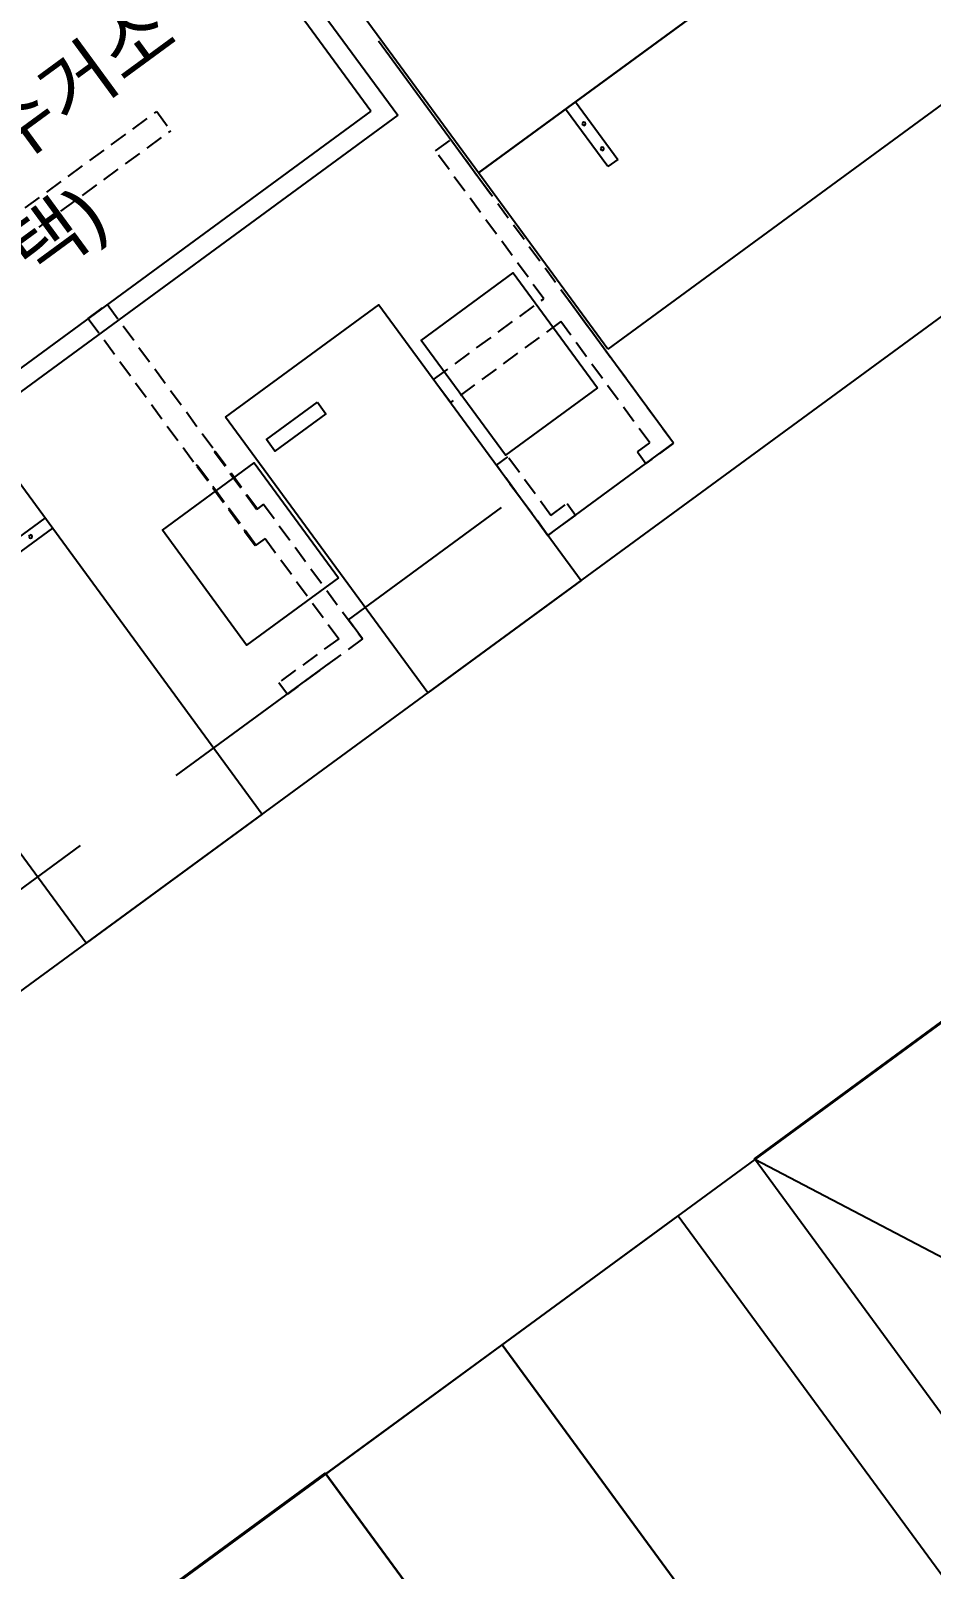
# Model space of a CAD drawing. Header units: millimetres. Extents: x 75184266 to 76346726, y -35850126 to -33679385.
# Drawn here: x 75343497 to 75352975, y -34538958 to -34522754 of the extents above; entities that cross this region are included whole.
import ezdxf
from ezdxf.enums import TextEntityAlignment as Align

# ---------------------------------------------------------------- set-up
doc = ezdxf.new("R2010")
doc.units = ezdxf.units.MM
doc.header["$LTSCALE"] = 50
doc.header["$MEASUREMENT"] = 0
doc.linetypes.add('HIDDEN2', pattern=[0.1875, 0.125, -0.0625])
doc.linetypes.add('XR-지하3층$0$H', pattern=[1.3, 0.8, -0.5])
for name, color, linetype in [('XR-지하3층$0$A-주차', 9, 'CONTINUOUS'), ('XR-지하3층$0$CON', 2, 'CONTINUOUS'), ('XR-지하3층$0$일반주차', 8, 'CONTINUOUS'), ('XR-지하3층$0$확장형주차', 8, 'CONTINUOUS')]:
    doc.layers.add(name, color=color, linetype=linetype)
doc.layers.add('건축', color=8, linetype='CONTINUOUS', plot=False)
doc.styles.add('XR-지하3층$0$맑은고딕', font='')
doc.styles.get('XR-지하3층$0$맑은고딕').set_extended_font_data('Malgun Gothic')

# ---------------------------------------------------------------- blocks, each defined once
blk = doc.blocks.new('XR-지하3층$0$일반형 주차')
at = {"layer": 'XR-지하3층$0$일반주차'}
for p, q in [((750, 3865), (0, 3865)), ((0, 3735), (750, 3735)), ((750, 3735), (750, 3865))]:
    blk.add_line(p, q, dxfattribs=at)
blk.add_lwpolyline([(2300, 5000), (0, 5000), (0, 0), (2300, 0)], close=True, dxfattribs=at)
for centre in [(238, 3800), (563, 3800)]:
    blk.add_circle(centre, 17.5, dxfattribs=at)
blk = doc.blocks.new('XR-지하3층$0$확장형 주차')
at = {"layer": 'XR-지하3층$0$확장형주차', "color": 7}
for p, q in [((0, 3965), (800, 3965)), ((800, 3835), (800, 3965)), ((0, 3835), (800, 3835))]:
    blk.add_line(p, q, dxfattribs=at)
blk.add_lwpolyline([(2500, 5100), (0, 0)], dxfattribs=at)
blk.add_lwpolyline([(2500, 5091), (0, 5091), (0, -9), (2500, -9)], close=True, dxfattribs=at)
for centre in [(238, 3900), (613, 3900)]:
    blk.add_circle(centre, 17.5, dxfattribs=at)
blk = doc.blocks.new('XR-지하3층$0$A$C73B52ADF')
at = {"layer": 'XR-지하3층$0$A-주차', "elevation": 0}
for points in [[(-2038, 2466), (-38, 2466), (-38, -1134), (-2038, -1134)], [(-1166, 2021), (-1166, 1871), (-1832, 1871), (-1832, 2021)]]:
    blk.add_lwpolyline(points, close=True, dxfattribs=at)
blk = doc.blocks.new('XR-지하3층$0$기둥 0620')
at = {"layer": 'XR-지하3층$0$CON', "ltscale": 0.5}
blk.add_lwpolyline([(-600, 0), (600, 0), (600, 1500), (-600, 1500)], close=True, dxfattribs=at)

msp = doc.modelspace()

# ---------------------------------------------------------------- linework, layer by layer
at = {"layer": '건축', "ltscale": 0.5}
for p, q in [((75344607.2, -34519893.3, 0), (75347359.3, -34523644.6, 0)), ((75347078.1, -34523602.9, 0), (75344563.7, -34520173.2, 0)), ((75347078.1, -34523602.9, 0), (75340627.7, -34528335.1, 0)), ((75347359.3, -34523644.6), (75340746, -34528496.4, 0))]:
    msp.add_line(p, q, dxfattribs=at)
at = {"layer": '건축', "linetype": 'HIDDEN2', "ltscale": 30}
for p, q in [((75342984, -34524953.8, 0), (75344822.3, -34523605.1, 0)), ((75342906.1, -34525321, 0), (75344970.2, -34523806.7, 0)), ((75347756.1, -34524020.1, 0), (75347917.4, -34523901.8, 0)), ((75344302.9, -34525635.8, 0), (75345438.6, -34527183.8, 0)), ((75344101.3, -34525783.6, 0), (75345237, -34527331.7, 0)), ((75349883.8, -34527190.7, 0), (75350012.8, -34527096.1, 0)), ((75348399.2, -34527331.1, 0), (75348520.1, -34527242.4, 0)), ((75349883.8, -34527190.7, 0), (75349972.5, -34527311.7, 0)), ((75348541.2, -34527524.6, 0), (75348629.9, -34527645.5, 0)), ((75345946.7, -34527741.2, 0), (75346987.8, -34529160.3, 0)), ((75348972.7, -34527859.2, 0), (75349142, -34527734.9, 0)), ((75349142, -34527734.9, 0), (75349230.7, -34527855.9, 0)), ((75345962.9, -34528101.4, 0), (75346737.8, -34529157.7, 0)), ((75346737.8, -34529157.7, 0), (75346108.9, -34529619, 0)), ((75346987.8, -34529160.3, 0), (75346197.7, -34529740, 0)), ((75346108.9, -34529619, 0), (75346197.7, -34529740, 0))]:
    msp.add_line(p, q, dxfattribs=at)
at = {"layer": '건축'}
for p, q in [((75318295.8, -34551267.9), (75354667.6, -34524602)), ((75327084.6, -34552264.3), (75358215.2, -34529440.9))]:
    msp.add_line(p, q, dxfattribs=at)
at = {"layer": '건축', "linetype": 'XR-지하3층$0$H', "ltscale": 50, "elevation": 0}
for points in [[(75348777.8, -34527847.1), (75348940.4, -34528068.8), (75350262.8, -34527098.7), (75343960.1, -34518507.7), (75336284.2, -34524139), (75337023.6, -34525146.9), (75335495.7, -34526267.8), (75335037.3, -34525643), (75333327.1, -34526897.6), (75331818.8, -34524841.5), (75327384.2, -34528094.9), (75327891.8, -34528786.9), (75327288.8, -34529229.2), (75327226.8, -34529288.6), (75325798.4, -34527797.3), (75326755.3, -34526880.8), (75321318.5, -34521204.5)], [(75334499.2, -34539657.1), (75333505.5, -34537846.9), (75333580.8, -34537805.6), (75336849.3, -34535407.6), (75337121.4, -34535778.5), (75342112.3, -34532117), (75342408.1, -34532520.1), (75346987.8, -34529160.3), (75346839.9, -34528958.7), (75348629.9, -34527645.5), (75348777.8, -34527847.1)]]:
    msp.add_lwpolyline(points, dxfattribs=at)
at = {"layer": '건축', "linetype": 'HIDDEN2', "ltscale": 30, "elevation": 0}
for points in [[(75344822.3, -34523605.1), (75344970.2, -34523806.7)], [(75344822.3, -34523605.1), (75344970.2, -34523806.7)], [(75348897.8, -34525576.3), (75347756.1, -34524020.1)], [(75349354.8, -34525861.1), (75347917.4, -34523901.8)], [(75344101.3, -34525783.6), (75344302.9, -34525635.8)], [(75349075.2, -34525818.1), (75347914.2, -34526669.9), (75347736.7, -34526428), (75348897.8, -34525576.3)], [(75350262.8, -34527098.7), (75349177.3, -34525619.2)], [(75350012.8, -34527096.1), (75349075.2, -34525818.1)], [(75350262.8, -34527098.7), (75349972.5, -34527311.7)], [(75345438.6, -34527183.8), (75345430.5, -34527189.7), (75345874.2, -34527794.5), (75345882.2, -34527788.5)], [(75348972.7, -34527859.2), (75348520.1, -34527242.4)], [(75345866.2, -34528172.4), (75345245.1, -34527325.8), (75345237, -34527331.7)], [(75348940.4, -34528068.8), (75348399.2, -34527331.1)], [(75345946.7, -34527741.2), (75345882.2, -34527788.5)], [(75349230.7, -34527855.9), (75348940.4, -34528068.8)], [(75345962.9, -34528101.4), (75345866.2, -34528172.4)]]:
    msp.add_lwpolyline(points, dxfattribs=at)
for points in [[(75345882.2, -34527788.5), (75345874.2, -34527794.5), (75345430.5, -34527189.7), (75345438.6, -34527183.8)], [(75345866.2, -34528172.4), (75345858.1, -34528178.3), (75345237, -34527331.7), (75345245.1, -34527325.8)]]:
    msp.add_lwpolyline(points, close=True, dxfattribs=at)

# ---------------------------------------------------------------- block references
at = {"layer": '건축', "xscale": -1}
for name, p, rotation in [('XR-지하3층$0$일반형 주차', (75350883.6, -34519440.7), 126.2469333594608), ('XR-지하3층$0$일반형 주차', (75352243.5, -34521295.6), 126.2469333594608), ('XR-지하3층$0$일반형 주차', (75345934, -34531005.1), 36.24693336340453), ('XR-지하3층$0$확장형 주차', (75351118.9, -34534643.5), 216.2469333634046), ('XR-지하3층$0$일반형 주차', (75348457.5, -34536594.7), 216.2469333634046), ('XR-지하3층$0$일반형 주차', (75346602.7, -34537954.6), 216.2469333634046), ('XR-지하3층$0$확장형 주차', (75344586.5, -34539432.8), 216.2469333634046)]:
    msp.add_blockref(name, p, dxfattribs=dict(at, rotation=rotation))
at = {"layer": '건축', "extrusion": (0, 0, -1), "zscale": -0.9999999999999999, "rotation": 323.7340696020777}
for p in [(-75348978.6, -34526869.7, 0), (-75346252.8, -34528869.6, 0)]:
    msp.add_blockref('XR-지하3층$0$기둥 0620', p, dxfattribs=at)
at = {"layer": '건축', "rotation": 36.24693336002233}
msp.add_blockref('XR-지하3층$0$A$C73B52ADF', (75348649.2, -34527607.8, 0), dxfattribs=at)

# ---------------------------------------------------------------- texts
at = {"layer": '건축', "style": 'XR-지하3층$0$맑은고딕'}
for s, p in [('쓰레기분리수거소', (75342467.8, -34524403.6)), ('(공동주택)', (75342751, -34525624.6))]:
    msp.add_text(s, height=600, rotation=36.24693, dxfattribs=at).set_placement(p, align=Align.MIDDLE_CENTER)

doc.saveas('drawing.dxf')
